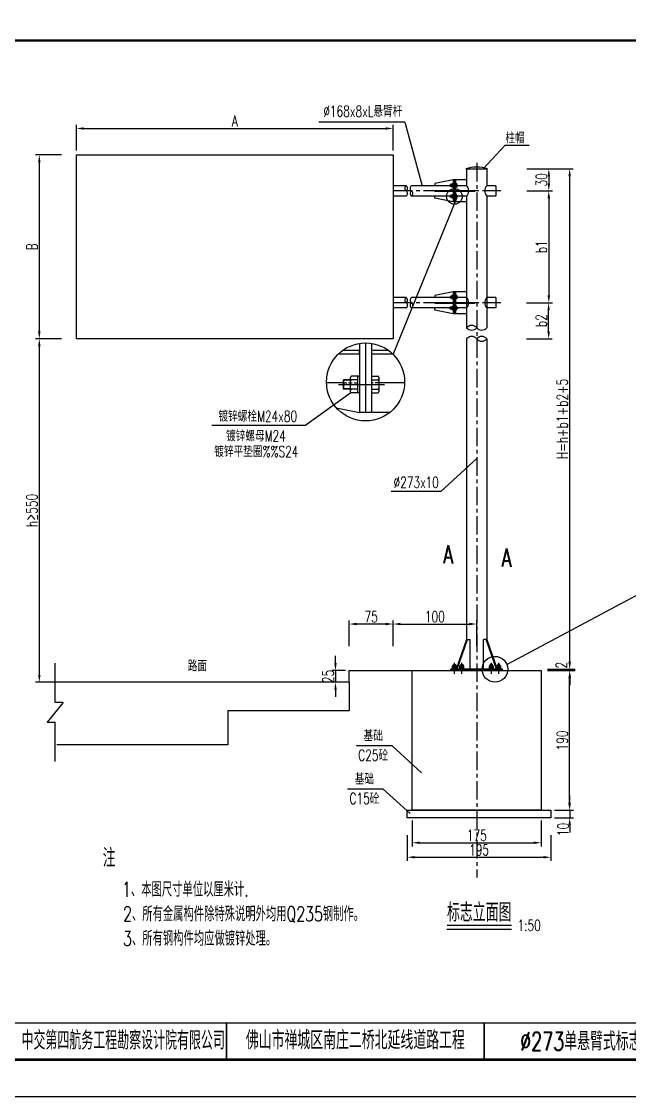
# Model space of a CAD drawing. Extents: x 4349 to 271026, y -15323 to -8945.
# Drawn here: x 4546.2 to 4711.4, y -9956.9 to -9664.7 of the extents above; entities that cross this region are included whole.
import ezdxf
from ezdxf.enums import TextEntityAlignment as Align

# ---------------------------------------------------------------- set-up
doc = ezdxf.new("R2010")
doc.units = 0
doc.header["$LTSCALE"] = 2
doc.header["$PDMODE"] = 32
doc.header["$PDSIZE"] = 0.3
doc.linetypes.add('CENTERX2', pattern=[4, 2.5, -0.5, 0.5, -0.5])
doc.linetypes.add('HIDDENX2', pattern=[0.75, 0.5, -0.25])
doc.layers.get('0').update_dxf_attribs({"linetype": 'CONTINUOUS'})
doc.layers.get('DEFPOINTS').update_dxf_attribs({"linetype": 'CONTINUOUS'})
for name, color, linetype in [('中线', 2, 'CENTERX2'), ('图框', 7, 'CONTINUOUS'), ('尺寸标注', 4, 'CONTINUOUS'), ('文字', 7, 'CONTINUOUS'), ('文字符号', 7, 'CONTINUOUS'), ('结构2', 7, 'CONTINUOUS'), ('结构3', 1, 'CONTINUOUS')]:
    doc.layers.add(name, color=color, linetype=linetype)
doc.styles.get("Standard").update_dxf_attribs({"font": 'simplex1.shx', "width": 0.7, "bigfont": 'hztxt.shx'})
doc.dimstyles.new('1：10', dxfattribs={"dimtxt": 3, "dimasz": 2, "dimexe": 1, "dimexo": 1, "dimgap": 0.5, "dimtad": 1, "dimrnd": 0.0095, "dimdsep": 46, "dimtxsty": 'Standard', "dimcen": 0.09, "dimclrd": 256, "dimclre": 256, "dimadec": 0, "dimazin": 0, "dimtfac": 1, "dimtix": 1, "dimtmove": 2, "dimatfit": 3, "dimfxl": 0, "dimtolj": 1, "dimtzin": 0, "dimarcsym": 0})
doc.dimstyles.new('比例：1：50（mm)', dxfattribs={"dimtxt": 3, "dimasz": 2, "dimexe": 1, "dimexo": 1, "dimgap": 0.5, "dimtad": 1, "dimlfac": 5, "dimrnd": 0.0095, "dimdsep": 46, "dimtxsty": 'Standard', "dimcen": 0.09, "dimclrd": 256, "dimclre": 256, "dimclrt": 256, "dimadec": 0, "dimazin": 0, "dimtfac": 1, "dimtix": 1, "dimtmove": 2, "dimatfit": 3, "dimfxl": 0, "dimtolj": 1, "dimtzin": 0, "dimarcsym": 0})

# ---------------------------------------------------------------- blocks, each defined once
blk = doc.blocks.new('series')
at = {"width": 0.75}
for tag, height, p in [('页码', 4, (-35, -19)), ('图名', 5, (-220, -282)), ('图号', 5, (-20, -282))]:
    blk.add_attdef(tag, text='', height=height, dxfattribs=at).set_placement(p, align=Align.MIDDLE_CENTER)
blk = doc.blocks.new('DIM')
at = {"color": 4}
blk.add_lwpolyline([(-1, -0.1, 0.2, 0, 0), (0, 0, 0, 0, 0)], format="xyseb", dxfattribs=at)
blk = doc.blocks.new('*D67')
at = {"layer": 'DEFPOINTS', "color": 0, "linetype": 'Continuous'}
for p in [(4562.22, -9750.95), (4551.08, -9844.29), (4562.22, -9844.29)]:
    blk.add_point(p, dxfattribs=at)
at = {"layer": '尺寸标注', "linetype": 'Continuous', "lineweight": -2}
for p, q in [((4557.08, -9750.95), (4550.08, -9750.95)), ((4551.08, -9752.95), (4551.08, -9842.29)), ((4557.08, -9844.29), (4550.08, -9844.29))]:
    blk.add_line(p, q, dxfattribs=at)
at = {"layer": '尺寸标注', "linetype": 'Continuous'}
for points in [[(4550.75, -9752.95), (4551.42, -9752.95), (4551.08, -9750.95)], [(4550.75, -9842.29), (4551.42, -9842.29), (4551.08, -9844.29)]]:
    blk.add_solid(points, dxfattribs=at)
at = {"layer": '尺寸标注', "linetype": 'Continuous', "insert": (4549.08, -9797.62), "char_height": 3, "attachment_point": 5, "rotation": 90}
blk.add_mtext('\\A1;h≥550', dxfattribs=at)
blk = doc.blocks.new('*D68')
at = {"layer": 'DEFPOINTS', "color": 0, "linetype": 'Continuous'}
for p in [(4672.63, -9704.75), (4676.45, -9710.75), (4689.48, -9710.75)]:
    blk.add_point(p, dxfattribs=at)
at = {"layer": '尺寸标注', "linetype": 'Continuous', "lineweight": -2}
for p, q in [((4683.48, -9704.75), (4690.48, -9704.75)), ((4689.48, -9706.75), (4689.48, -9708.75)), ((4683.48, -9710.75), (4690.48, -9710.75))]:
    blk.add_line(p, q, dxfattribs=at)
at = {"layer": '尺寸标注', "linetype": 'Continuous'}
for points in [[(4689.14, -9706.75), (4689.81, -9706.75), (4689.48, -9704.75)], [(4689.14, -9708.75), (4689.81, -9708.75), (4689.48, -9710.75)]]:
    blk.add_solid(points, dxfattribs=at)
at = {"layer": '尺寸标注', "linetype": 'Continuous', "insert": (4687.48, -9707.75), "char_height": 3, "attachment_point": 5, "rotation": 90}
blk.add_mtext('\\A1;30', dxfattribs=at)
blk = doc.blocks.new('*D69')
at = {"layer": 'DEFPOINTS', "color": 0, "linetype": 'Continuous'}
for p in [(4672.83, -9704.75), (4676.9, -9840.7), (4695.13, -9840.7)]:
    blk.add_point(p, dxfattribs=at)
at = {"layer": '尺寸标注', "linetype": 'Continuous', "lineweight": -2}
for p, q in [((4689.13, -9704.75), (4696.13, -9704.75)), ((4695.13, -9706.75), (4695.13, -9838.7)), ((4689.13, -9840.7), (4696.13, -9840.7))]:
    blk.add_line(p, q, dxfattribs=at)
at = {"layer": '尺寸标注', "linetype": 'Continuous'}
for points in [[(4694.8, -9706.75), (4695.47, -9706.75), (4695.13, -9704.75)], [(4694.8, -9838.7), (4695.47, -9838.7), (4695.13, -9840.7)]]:
    blk.add_solid(points, dxfattribs=at)
at = {"layer": '尺寸标注', "linetype": 'Continuous', "insert": (4693.13, -9772.73), "char_height": 3, "attachment_point": 5, "rotation": 90}
blk.add_mtext('\\A1;H=h+b1+b2+5', dxfattribs=at)
blk = doc.blocks.new('*D70')
at = {"layer": 'DEFPOINTS', "color": 0, "linetype": 'Continuous'}
for p in [(4687.4, -9841.1), (4695.13, -9841.1), (4690.03, -9879.1)]:
    blk.add_point(p, dxfattribs=at)
at = {"layer": '尺寸标注', "linetype": 'Continuous', "lineweight": -2}
for p, q in [((4689.13, -9841.1), (4696.13, -9841.1)), ((4695.13, -9877.1), (4695.13, -9843.1)), ((4691.03, -9879.1), (4696.13, -9879.1))]:
    blk.add_line(p, q, dxfattribs=at)
at = {"layer": '尺寸标注', "linetype": 'Continuous'}
for points in [[(4694.8, -9843.1), (4695.47, -9843.1), (4695.13, -9841.1)], [(4694.8, -9877.1), (4695.47, -9877.1), (4695.13, -9879.1)]]:
    blk.add_solid(points, dxfattribs=at)
at = {"layer": '尺寸标注', "linetype": 'Continuous', "insert": (4693.13, -9860.1), "char_height": 3, "attachment_point": 5, "rotation": 90}
blk.add_mtext('\\A1;190', dxfattribs=at)
blk = doc.blocks.new('*D71')
at = {"layer": 'DEFPOINTS', "color": 0, "linetype": 'Continuous'}
for p in [(4690.03, -9879.1), (4690.03, -9881.1), (4695.15, -9881.1)]:
    blk.add_point(p, dxfattribs=at)
at = {"layer": '尺寸标注', "linetype": 'Continuous', "lineweight": -2}
for p, q in [((4695.15, -9877.1), (4695.15, -9875.1)), ((4691.03, -9879.1), (4696.15, -9879.1)), ((4691.03, -9881.1), (4696.15, -9881.1)), ((4695.15, -9879.1), (4695.15, -9881.1)), ((4695.15, -9883.1), (4695.15, -9885.1))]:
    blk.add_line(p, q, dxfattribs=at)
at = {"layer": '尺寸标注', "linetype": 'Continuous'}
for points in [[(4694.81, -9877.1), (4695.48, -9877.1), (4695.15, -9879.1)], [(4694.81, -9883.1), (4695.48, -9883.1), (4695.15, -9881.1)]]:
    blk.add_solid(points, dxfattribs=at)
at = {"layer": '尺寸标注', "linetype": 'Continuous', "insert": (4693.37, -9884.3), "char_height": 3, "attachment_point": 5, "rotation": 90}
blk.add_mtext('\\A1;10', dxfattribs=at)
blk = doc.blocks.new('*D72')
at = {"layer": 'DEFPOINTS', "color": 0, "linetype": 'Continuous'}
for p in [(4652.4, -9879.1), (4687.4, -9879.1), (4687.4, -9887.91)]:
    blk.add_point(p, dxfattribs=at)
at = {"layer": '尺寸标注', "linetype": 'Continuous', "lineweight": -2}
for p, q in [((4652.4, -9881.91), (4652.4, -9888.91)), ((4687.4, -9881.91), (4687.4, -9888.91)), ((4654.4, -9887.91), (4685.4, -9887.91))]:
    blk.add_line(p, q, dxfattribs=at)
at = {"layer": '尺寸标注', "linetype": 'Continuous'}
for points in [[(4654.4, -9887.58), (4654.4, -9888.24), (4652.4, -9887.91)], [(4685.4, -9887.58), (4685.4, -9888.24), (4687.4, -9887.91)]]:
    blk.add_solid(points, dxfattribs=at)
at = {"layer": '尺寸标注', "linetype": 'Continuous', "insert": (4669.9, -9885.91), "char_height": 3, "attachment_point": 5}
blk.add_mtext('\\A1;175', dxfattribs=at)
blk = doc.blocks.new('*D73')
at = {"layer": 'DEFPOINTS', "color": 0, "linetype": 'Continuous'}
for p in [(4651.03, -9881.1), (4690.03, -9881.1), (4690.03, -9891.85)]:
    blk.add_point(p, dxfattribs=at)
at = {"layer": '尺寸标注', "linetype": 'Continuous', "lineweight": -2}
for p, q in [((4651.03, -9885.85), (4651.03, -9892.85)), ((4690.03, -9885.85), (4690.03, -9892.85)), ((4653.03, -9891.85), (4688.03, -9891.85))]:
    blk.add_line(p, q, dxfattribs=at)
at = {"layer": '尺寸标注', "linetype": 'Continuous'}
for points in [[(4653.03, -9891.52), (4653.03, -9892.18), (4651.03, -9891.85)], [(4688.03, -9891.52), (4688.03, -9892.18), (4690.03, -9891.85)]]:
    blk.add_solid(points, dxfattribs=at)
at = {"layer": '尺寸标注', "linetype": 'Continuous', "insert": (4670.53, -9889.85), "char_height": 3, "attachment_point": 5}
blk.add_mtext('\\A1;195', dxfattribs=at)
blk = doc.blocks.new('*D101')
at = {"layer": 'DEFPOINTS', "color": 0, "linetype": 'Continuous'}
for p in [(4561.17, -9700.95), (4551.08, -9750.95), (4561.17, -9750.95)]:
    blk.add_point(p, dxfattribs=at)
at = {"layer": '尺寸标注', "linetype": 'Continuous', "lineweight": -2}
for p, q in [((4557.08, -9700.95), (4550.08, -9700.95)), ((4551.08, -9702.95), (4551.08, -9748.95)), ((4557.08, -9750.95), (4550.08, -9750.95))]:
    blk.add_line(p, q, dxfattribs=at)
at = {"layer": '尺寸标注', "linetype": 'Continuous'}
for points in [[(4550.75, -9702.95), (4551.42, -9702.95), (4551.08, -9700.95)], [(4550.75, -9748.95), (4551.42, -9748.95), (4551.08, -9750.95)]]:
    blk.add_solid(points, dxfattribs=at)
at = {"layer": '尺寸标注', "color": 0, "linetype": 'Continuous', "insert": (4549.08, -9725.95), "char_height": 3, "attachment_point": 5, "rotation": 90}
blk.add_mtext('\\A1;B', dxfattribs=at)
blk = doc.blocks.new('*D102')
at = {"layer": 'DEFPOINTS', "color": 0, "linetype": 'Continuous'}
for p in [(4647.17, -9693.78), (4561.17, -9700.95), (4647.17, -9700.95)]:
    blk.add_point(p, dxfattribs=at)
at = {"layer": '尺寸标注', "linetype": 'Continuous', "lineweight": -2}
for p, q in [((4561.17, -9699.78), (4561.17, -9692.78)), ((4563.17, -9693.78), (4645.17, -9693.78)), ((4647.17, -9699.78), (4647.17, -9692.78))]:
    blk.add_line(p, q, dxfattribs=at)
at = {"layer": '尺寸标注', "linetype": 'Continuous'}
for points in [[(4563.17, -9693.45), (4563.17, -9694.12), (4561.17, -9693.78)], [(4645.17, -9693.45), (4645.17, -9694.12), (4647.17, -9693.78)]]:
    blk.add_solid(points, dxfattribs=at)
at = {"layer": '尺寸标注', "color": 0, "linetype": 'Continuous', "insert": (4604.17, -9691.78), "char_height": 3, "attachment_point": 5}
blk.add_mtext('\\A1;A', dxfattribs=at)
blk = doc.blocks.new('*D86')
at = {"layer": 'DEFPOINTS', "color": 0, "linetype": 'Continuous'}
for p in [(4675.13, -9741.15), (4689.43, -9741.15), (4647.17, -9750.95)]:
    blk.add_point(p, dxfattribs=at)
at = {"layer": '尺寸标注', "linetype": 'Continuous', "lineweight": -2}
for p, q in [((4683.43, -9741.15), (4690.43, -9741.15)), ((4689.43, -9748.95), (4689.43, -9743.15)), ((4683.43, -9750.95), (4690.43, -9750.95))]:
    blk.add_line(p, q, dxfattribs=at)
at = {"layer": '尺寸标注', "linetype": 'Continuous'}
for points in [[(4689.1, -9743.15), (4689.76, -9743.15), (4689.43, -9741.15)], [(4689.1, -9748.95), (4689.76, -9748.95), (4689.43, -9750.95)]]:
    blk.add_solid(points, dxfattribs=at)
at = {"layer": '尺寸标注', "color": 0, "linetype": 'Continuous', "insert": (4687.43, -9746.05), "char_height": 3, "attachment_point": 5, "rotation": 90}
blk.add_mtext('\\A1;b2', dxfattribs=at)
blk = doc.blocks.new('*D87')
at = {"layer": 'DEFPOINTS', "color": 0, "linetype": 'Continuous'}
for p in [(4676.45, -9710.75), (4676.45, -9741.15), (4689.48, -9741.15)]:
    blk.add_point(p, dxfattribs=at)
at = {"layer": '尺寸标注', "linetype": 'Continuous', "lineweight": -2}
for p, q in [((4683.48, -9710.75), (4690.48, -9710.75)), ((4689.48, -9712.75), (4689.48, -9739.15)), ((4683.48, -9741.15), (4690.48, -9741.15))]:
    blk.add_line(p, q, dxfattribs=at)
at = {"layer": '尺寸标注', "linetype": 'Continuous'}
for points in [[(4689.14, -9712.75), (4689.81, -9712.75), (4689.48, -9710.75)], [(4689.14, -9739.15), (4689.81, -9739.15), (4689.48, -9741.15)]]:
    blk.add_solid(points, dxfattribs=at)
at = {"layer": '尺寸标注', "color": 0, "linetype": 'Continuous', "insert": (4687.48, -9725.95), "char_height": 3, "attachment_point": 5, "rotation": 90}
blk.add_mtext('\\A1;b1', dxfattribs=at)
blk = doc.blocks.new('*D88')
at = {"layer": 'DEFPOINTS', "color": 0, "linetype": 'Continuous'}
for p in [(4669.9, -9828.47), (4647.17, -9841.1), (4669.9, -9841.1)]:
    blk.add_point(p, dxfattribs=at)
at = {"layer": '尺寸标注', "linetype": 'Continuous', "lineweight": -2}
for p, q in [((4647.17, -9834.47), (4647.17, -9827.47)), ((4649.17, -9828.47), (4667.9, -9828.47)), ((4669.9, -9834.47), (4669.9, -9827.47))]:
    blk.add_line(p, q, dxfattribs=at)
at = {"layer": '尺寸标注', "linetype": 'Continuous'}
for points in [[(4649.17, -9828.13), (4649.17, -9828.8), (4647.17, -9828.47)], [(4667.9, -9828.13), (4667.9, -9828.8), (4669.9, -9828.47)]]:
    blk.add_solid(points, dxfattribs=at)
at = {"layer": '尺寸标注', "color": 0, "linetype": 'Continuous', "insert": (4658.53, -9826.47), "char_height": 3, "attachment_point": 5}
blk.add_mtext('\\A1;100', dxfattribs=at)
blk = doc.blocks.new('*D89')
at = {"layer": 'DEFPOINTS', "color": 0, "linetype": 'Continuous'}
for p in [(4635.28, -9828.47), (4635.28, -9841.1), (4647.17, -9841.1)]:
    blk.add_point(p, dxfattribs=at)
at = {"layer": '尺寸标注', "linetype": 'Continuous', "lineweight": -2}
for p, q in [((4635.28, -9834.47), (4635.28, -9827.47)), ((4645.17, -9828.47), (4637.28, -9828.47)), ((4647.17, -9834.47), (4647.17, -9827.47))]:
    blk.add_line(p, q, dxfattribs=at)
at = {"layer": '尺寸标注', "linetype": 'Continuous'}
for points in [[(4637.28, -9828.13), (4637.28, -9828.8), (4635.28, -9828.47)], [(4645.17, -9828.13), (4645.17, -9828.8), (4647.17, -9828.47)]]:
    blk.add_solid(points, dxfattribs=at)
at = {"layer": '尺寸标注', "color": 0, "linetype": 'Continuous', "insert": (4641.22, -9826.47), "char_height": 3, "attachment_point": 5}
blk.add_mtext('\\A1;75', dxfattribs=at)
blk = doc.blocks.new('*D84')
at = {"layer": 'DEFPOINTS', "color": 0, "linetype": 'Continuous'}
for p in [(4689.13, -9840.7), (4689.13, -9841.1), (4695.17, -9840.7)]:
    blk.add_point(p, dxfattribs=at)
at = {"layer": '尺寸标注', "linetype": 'Continuous', "lineweight": -2}
for p, q in [((4695.17, -9838.7), (4695.17, -9836.7)), ((4690.13, -9840.7), (4696.17, -9840.7)), ((4690.13, -9841.1), (4696.17, -9841.1)), ((4695.17, -9841.1), (4695.17, -9840.7)), ((4695.17, -9843.1), (4695.17, -9845.1))]:
    blk.add_line(p, q, dxfattribs=at)
at = {"layer": '尺寸标注', "linetype": 'Continuous'}
for points in [[(4694.83, -9838.7), (4695.5, -9838.7), (4695.17, -9840.7)], [(4694.83, -9843.1), (4695.5, -9843.1), (4695.17, -9841.1)]]:
    blk.add_solid(points, dxfattribs=at)
at = {"layer": '尺寸标注', "color": 0, "linetype": 'Continuous', "insert": (4692.89, -9839.65), "char_height": 3, "attachment_point": 5, "rotation": 90}
blk.add_mtext('\\A1;2', dxfattribs=at)
blk = doc.blocks.new('*D85')
at = {"layer": 'DEFPOINTS', "color": 0, "linetype": 'Continuous'}
for p in [(4635.28, -9841.1), (4631.54, -9844.29), (4635.28, -9844.29)]:
    blk.add_point(p, dxfattribs=at)
at = {"layer": '尺寸标注', "linetype": 'Continuous', "lineweight": -2}
for p, q in [((4631.54, -9839.1), (4631.54, -9837.1)), ((4634.28, -9841.1), (4630.54, -9841.1)), ((4631.54, -9841.1), (4631.54, -9844.29)), ((4634.28, -9844.29), (4630.54, -9844.29)), ((4631.54, -9846.29), (4631.54, -9848.29))]:
    blk.add_line(p, q, dxfattribs=at)
at = {"layer": '尺寸标注', "linetype": 'Continuous'}
for points in [[(4631.2, -9839.1), (4631.87, -9839.1), (4631.54, -9841.1)], [(4631.2, -9846.29), (4631.87, -9846.29), (4631.54, -9844.29)]]:
    blk.add_solid(points, dxfattribs=at)
at = {"layer": '尺寸标注', "color": 0, "linetype": 'Continuous', "insert": (4629.54, -9842.7), "char_height": 3, "attachment_point": 5, "rotation": 90}
blk.add_mtext('\\A1;25', dxfattribs=at)
blk = doc.blocks.new('12345')
at = {"layer": '图框'}
blk.add_lwpolyline([(4926.93, -9362.88), (4926.93, -9065.88), (4506.93, -9065.88), (4506.93, -9362.88)], close=True, dxfattribs=at)

msp = doc.modelspace()

# ---------------------------------------------------------------- linework, layer by layer
for p, q in [((4663.35583, -9840.69965), (4663.35583, -9839.85965)), ((4664.43583, -9840.21965), (4663.35583, -9840.21965)), ((4663.59583, -9840.57965), (4663.59583, -9839.49965)), ((4664.19583, -9840.57965), (4664.19583, -9839.49965)), ((4664.43583, -9840.69965), (4664.43583, -9839.85965)), ((4665.35583, -9840.69965), (4665.35583, -9839.85965)), ((4666.43583, -9840.21965), (4665.35583, -9840.21965)), ((4665.59583, -9840.57965), (4665.59583, -9839.49965)), ((4666.19583, -9840.57965), (4666.19583, -9839.49965)), ((4666.43583, -9840.69965), (4666.43583, -9839.85965)), ((4673.35583, -9840.69965), (4673.35583, -9839.85965)), ((4673.35583, -9840.21965), (4674.43583, -9840.21965)), ((4673.59583, -9840.57965), (4673.59583, -9839.49965)), ((4674.19583, -9840.57965), (4674.19583, -9839.49965)), ((4674.43583, -9840.69965), (4674.43583, -9839.85965)), ((4675.35583, -9840.69965), (4675.35583, -9839.85965)), ((4675.35583, -9840.21965), (4676.43583, -9840.21965)), ((4675.59583, -9840.57965), (4675.59583, -9839.49965)), ((4676.19583, -9840.57965), (4676.19583, -9839.49965)), ((4676.43583, -9840.69965), (4676.43583, -9839.85965))]:
    msp.add_line(p, q)
at = {"layer": '中线'}
for p, q in [((4669.89583, -9703.15273), (4669.89583, -9897.33537)), ((4676.44583, -9710.7531), (4647.16583, -9710.7531)), ((4662.47817, -9709.26534), (4664.81461, -9709.26534)), ((4662.47817, -9709.26534), (4664.81461, -9709.26534)), ((4662.47817, -9712.24087), (4664.81461, -9712.24087)), ((4662.47817, -9712.24087), (4664.81461, -9712.24087)), ((4662.47817, -9739.66534), (4664.81461, -9739.66534)), ((4676.44583, -9741.1531), (4647.16583, -9741.1531)), ((4662.47817, -9742.64087), (4664.81461, -9742.64087)), ((4663.89583, -9842.04862), (4663.89583, -9839.00041)), ((4665.89583, -9842.04862), (4665.89583, -9839.00041)), ((4673.89583, -9842.04862), (4673.89583, -9839.00041)), ((4675.89583, -9842.04862), (4675.89583, -9839.00041))]:
    msp.add_line(p, q, dxfattribs=at)
at = {"layer": '图框'}
for points, const_width in [([(4916.92857, -9669.88068), (4536.92857, -9669.88068), (4536.92858, -9946.88068), (4916.92858, -9946.88068), (4916.92857, -9669.88068)], 0.7), ([(4536.92858, -9936.88068), (4916.92858, -9936.88068)], 0.4), ([(4601.92858, -9936.88068), (4601.92858, -9946.88068)], 0.4), ([(4671.92858, -9946.88068), (4671.92858, -9936.88068)], 0.4)]:
    msp.add_lwpolyline(points, dxfattribs=dict(at, const_width=const_width))
at = {"layer": '尺寸标注'}
for p, q in [((4693.62108, -9840.69965), (4696.6476, -9840.69965)), ((4693.62108, -9841.09965), (4696.6476, -9841.09965)), ((4695.1476, -9841.09965), (4695.1476, -9840.69965)), ((4695.1476, -9843.09965), (4695.1476, -9845.09965)), ((4696.12108, -9840.69965), (4696.6476, -9840.69965)), ((4644.4879, -9873.37668), (4651.77782, -9879.97738)), ((4695.1476, -9877.09965), (4695.1476, -9875.09965))]:
    msp.add_line(p, q, dxfattribs=at)
for centre, radius in [((4663.84583, -9712.24087), 2.11998), ((4674.85766, -9840.75289), 3.5)]:
    msp.add_circle(centre, radius, dxfattribs=at)
at = {"layer": '尺寸标注', "linetype": 'ByBlock'}
for centre, start, end in [((4668.53083, -9749.06959), 39.372349, 140.627651), ((4668.53083, -9746.82935), 219.372349, 320.627651), ((4671.26083, -9746.82935), 219.372349, 320.627651), ((4668.53083, -9752.06959), 39.372349, 140.627651), ((4671.26083, -9752.06959), 39.372349, 140.627651), ((4671.26083, -9749.82935), 219.372349, 320.627651)]:
    msp.add_arc(centre, 1.76576, start, end, dxfattribs=at)
at = {"layer": '文字'}
for p, q in [((4644.4879, -9873.37668), (4634.82418, -9873.37668)), ((4661.78809, -9911.37201), (4679.37182, -9911.37201))]:
    msp.add_line(p, q, dxfattribs=at)
for points in [[(4659.72719, -9810.38382, 0, 0.7, 0), (4659.72719, -9808.38382, 0, 0, 0), (4659.72719, -9805.88382, 0, 0, 0), (4664.52401, -9805.88382, 0, 0, 0)], [(4680.46629, -9810.38382, 0, 0.7, 0), (4680.46629, -9808.38382, 0, 0, 0), (4680.46629, -9805.88382, 0, 0, 0), (4675.66947, -9805.88382, 0, 0, 0)]]:
    msp.add_lwpolyline(points, format="xyseb", dxfattribs=at)
at = {"layer": '文字', "const_width": 0.4}
msp.add_lwpolyline([(4661.78809, -9910.37201), (4679.37182, -9910.37201)], dxfattribs=at)
at = {"layer": '文字符号'}
for p, q in [((4650.39624, -9692.03445), (4626.97308, -9692.03445)), ((4650.39624, -9692.03445), (4655.04099, -9709.3531)), ((4677.52857, -9698.43459), (4671.72121, -9704.62288)), ((4684.15195, -9698.43459), (4677.52857, -9698.43459)), ((4623.18293, -9774.54916), (4635.68228, -9765.539)), ((4623.18293, -9774.54916), (4597.91192, -9774.54916)), ((4660.1666, -9792.45786), (4669.89583, -9783.45931)), ((4660.1666, -9792.45786), (4646.66938, -9792.45786)), ((4678.11598, -9839.47487), (4715.76415, -9819.3398)), ((4646.89124, -9861.6148), (4637.22753, -9861.6148)), ((4646.89124, -9861.6148), (4654.89169, -9868.90115))]:
    msp.add_line(p, q, dxfattribs=at)
at = {"layer": '结构2'}
for p, q in [((4663.52583, -9708.81534), (4663.12583, -9708.81534)), ((4663.12583, -9709.71534), (4663.12583, -9708.81534)), ((4663.52583, -9708.81534), (4663.12583, -9708.81534)), ((4663.12583, -9709.71534), (4663.12583, -9708.81534)), ((4663.42583, -9709.71534), (4663.42583, -9708.81534)), ((4663.42583, -9709.71534), (4663.42583, -9708.81534)), ((4663.52583, -9708.81534), (4663.52583, -9709.71534)), ((4663.52583, -9708.81534), (4663.52583, -9709.71534)), ((4664.16583, -9709.71534), (4664.16583, -9708.81534)), ((4664.46583, -9708.81534), (4664.16583, -9708.81534)), ((4664.16583, -9709.71534), (4664.16583, -9708.81534)), ((4664.46583, -9708.81534), (4664.16583, -9708.81534)), ((4664.46583, -9708.81534), (4664.46583, -9709.71534)), ((4664.46583, -9708.81534), (4664.46583, -9709.71534)), ((4663.42583, -9709.01534), (4662.72583, -9709.01534)), ((4662.72583, -9709.01534), (4662.72583, -9709.51534)), ((4663.42583, -9709.01534), (4662.72583, -9709.01534)), ((4662.72583, -9709.01534), (4662.72583, -9709.51534)), ((4663.42583, -9709.51534), (4662.72583, -9709.51534)), ((4663.42583, -9709.51534), (4662.72583, -9709.51534)), ((4663.52583, -9709.71534), (4663.12583, -9709.71534)), ((4663.52583, -9709.71534), (4663.12583, -9709.71534)), ((4663.12583, -9711.79087), (4663.12583, -9712.69087)), ((4663.52583, -9711.79087), (4663.12583, -9711.79087)), ((4663.12583, -9711.79087), (4663.12583, -9712.69087)), ((4663.52583, -9711.79087), (4663.12583, -9711.79087)), ((4663.42583, -9711.79087), (4663.42583, -9712.69087)), ((4663.42583, -9711.79087), (4663.42583, -9712.69087)), ((4663.52583, -9710.8531), (4663.52583, -9710.6531)), ((4663.52583, -9710.8531), (4663.52583, -9710.6531)), ((4663.52583, -9712.69087), (4663.52583, -9711.79087)), ((4663.52583, -9712.69087), (4663.52583, -9711.79087)), ((4664.16583, -9709.01534), (4664.46583, -9709.01534)), ((4664.16583, -9709.01534), (4664.46583, -9709.01534)), ((4664.16583, -9709.51534), (4664.46583, -9709.51534)), ((4664.16583, -9709.51534), (4664.46583, -9709.51534)), ((4664.46583, -9709.71534), (4664.16583, -9709.71534)), ((4664.46583, -9709.71534), (4664.16583, -9709.71534)), ((4664.46583, -9711.79087), (4664.16583, -9711.79087)), ((4664.16583, -9711.79087), (4664.16583, -9712.69087)), ((4664.46583, -9711.79087), (4664.16583, -9711.79087)), ((4664.16583, -9711.79087), (4664.16583, -9712.69087)), ((4664.46583, -9712.69087), (4664.46583, -9711.79087)), ((4664.46583, -9712.69087), (4664.46583, -9711.79087)), ((4647.24148, -9755.22723), (4664.46583, -9712.69087)), ((4662.72583, -9712.49087), (4662.72583, -9711.99087)), ((4663.42583, -9711.99087), (4662.72583, -9711.99087)), ((4662.72583, -9712.49087), (4662.72583, -9711.99087)), ((4663.42583, -9711.99087), (4662.72583, -9711.99087)), ((4663.42583, -9712.49087), (4662.72583, -9712.49087)), ((4663.42583, -9712.49087), (4662.72583, -9712.49087)), ((4663.52583, -9712.69087), (4663.12583, -9712.69087)), ((4663.52583, -9712.69087), (4663.12583, -9712.69087)), ((4664.16583, -9711.99087), (4664.46583, -9711.99087)), ((4664.16583, -9711.99087), (4664.46583, -9711.99087)), ((4664.16583, -9712.49087), (4664.46583, -9712.49087)), ((4664.16583, -9712.49087), (4664.46583, -9712.49087)), ((4664.46583, -9712.69087), (4664.16583, -9712.69087)), ((4664.46583, -9712.69087), (4664.16583, -9712.69087)), ((4662.72583, -9739.41534), (4662.72583, -9739.91534)), ((4663.42583, -9739.41534), (4662.72583, -9739.41534)), ((4663.42583, -9739.91534), (4662.72583, -9739.91534)), ((4663.12583, -9740.11534), (4663.12583, -9739.21534)), ((4663.52583, -9739.21534), (4663.12583, -9739.21534)), ((4663.52583, -9740.11534), (4663.12583, -9740.11534)), ((4663.42583, -9740.11534), (4663.42583, -9739.21534)), ((4663.52583, -9739.21534), (4663.52583, -9740.11534)), ((4663.52583, -9741.2531), (4663.52583, -9741.0531)), ((4664.46583, -9739.21534), (4664.16583, -9739.21534)), ((4664.16583, -9740.11534), (4664.16583, -9739.21534)), ((4664.16583, -9739.41534), (4664.46583, -9739.41534)), ((4664.16583, -9739.91534), (4664.46583, -9739.91534)), ((4664.46583, -9740.11534), (4664.16583, -9740.11534)), ((4664.46583, -9739.21534), (4664.46583, -9740.11534)), ((4663.42583, -9742.39087), (4662.72583, -9742.39087)), ((4662.72583, -9742.89087), (4662.72583, -9742.39087)), ((4663.42583, -9742.89087), (4662.72583, -9742.89087)), ((4663.52583, -9742.19087), (4663.12583, -9742.19087)), ((4663.12583, -9742.19087), (4663.12583, -9743.09087)), ((4663.52583, -9743.09087), (4663.12583, -9743.09087)), ((4663.42583, -9742.19087), (4663.42583, -9743.09087)), ((4663.52583, -9743.09087), (4663.52583, -9742.19087)), ((4664.16583, -9742.19087), (4664.16583, -9743.09087)), ((4664.46583, -9742.19087), (4664.16583, -9742.19087)), ((4664.16583, -9742.39087), (4664.46583, -9742.39087)), ((4664.16583, -9742.89087), (4664.46583, -9742.89087)), ((4664.46583, -9743.09087), (4664.16583, -9743.09087)), ((4664.46583, -9743.09087), (4664.46583, -9742.19087)), ((4638.09441, -9752.19187), (4638.09441, -9770.93803)), ((4639.69441, -9752.07041), (4639.69441, -9770.93803)), ((4639.69441, -9752.07041), (4639.69441, -9770.93803)), ((4641.29441, -9752.19187), (4641.29441, -9770.93803)), ((4632.33872, -9755.03803), (4638.09441, -9755.03803)), ((4633.54286, -9754.03803), (4638.09441, -9754.03803)), ((4638.09441, -9755.03803), (4638.09441, -9754.03803)), ((4638.09441, -9755.03803), (4638.09441, -9754.03803)), ((4641.29441, -9754.03803), (4645.84596, -9754.03803)), ((4641.29441, -9755.03803), (4647.05009, -9755.03803)), ((4633.59615, -9762.93803), (4629.0979, -9762.93803)), ((4632.34232, -9763.37687), (4644.86375, -9763.37687)), ((4650.29092, -9762.93803), (4643.29441, -9762.93803)), ((4631.73015, -9769.66518), (4638.09441, -9770.93803)), ((4639.69441, -9770.93803), (4638.09441, -9770.93803)), ((4646.32784, -9770.93803), (4639.69441, -9770.93803)), ((4555.38343, -9849.79325), (4555.38343, -9839.13893)), ((4664.43583, -9839.85965), (4663.35583, -9839.85965)), ((4663.59583, -9839.49965), (4664.19583, -9839.49965)), ((4666.43583, -9839.85965), (4665.35583, -9839.85965)), ((4665.59583, -9839.49965), (4666.19583, -9839.49965)), ((4673.35583, -9839.85965), (4674.43583, -9839.85965)), ((4674.19583, -9839.49965), (4673.59583, -9839.49965)), ((4675.35583, -9839.85965), (4676.43583, -9839.85965)), ((4676.19583, -9839.49965), (4675.59583, -9839.49965)), ((4635.27802, -9844.29299), (4635.27802, -9841.09965)), ((4635.27802, -9841.09965), (4662.52088, -9841.09965)), ((4664.43583, -9840.57965), (4663.35583, -9840.57965)), ((4666.43583, -9840.57965), (4665.35583, -9840.57965)), ((4673.35583, -9840.57965), (4674.43583, -9840.57965)), ((4675.35583, -9840.57965), (4676.43583, -9840.57965)), ((4557.51918, -9849.79325), (4553.24768, -9855.11211)), ((4557.51918, -9849.79325), (4555.38343, -9849.79325)), ((4553.24768, -9855.11211), (4555.38343, -9855.11211)), ((4555.38343, -9865.8232), (4555.38343, -9855.11211))]:
    msp.add_line(p, q, dxfattribs=at)
at = {"layer": '结构2', "linetype": 'HIDDENX2'}
for p, q in [((4633.59615, -9762.93803), (4638.09441, -9762.93803)), ((4643.29441, -9762.93803), (4641.29441, -9762.93803))]:
    msp.add_line(p, q, dxfattribs=at)
at = {"layer": '结构2'}
for points in [[(4652.39583, -9841.09965), (4687.39583, -9841.09965), (4687.39583, -9879.09965), (4652.39583, -9879.09965)], [(4651.03069, -9879.09965), (4690.03069, -9879.09965), (4690.03069, -9881.09965), (4651.03069, -9881.09965)]]:
    msp.add_lwpolyline(points, close=True, dxfattribs=at)
msp.add_circle((4639.69441, -9762.67031), 10.59989, dxfattribs=at)
for centre, start, end in [((4651.2359, -9710.0531), 124.1039905, 235.8960095), ((4650.28789, -9710.0531), 304.1039905, 55.8960095), ((4650.28789, -9711.4531), 304.1039905, 55.8960095), ((4652.63368, -9710.0531), 124.1039905, 235.8960095), ((4652.63368, -9711.4531), 124.1039905, 235.8960095), ((4651.68567, -9711.4531), 304.1039905, 55.8960095), ((4651.2359, -9740.4531), 124.1039905, 235.8960095), ((4650.28789, -9740.4531), 304.1039905, 55.8960095), ((4652.63368, -9740.4531), 124.1039905, 235.8960095), ((4650.28789, -9741.8531), 304.1039905, 55.8960095), ((4652.63368, -9741.8531), 124.1039905, 235.8960095), ((4651.68567, -9741.8531), 304.1039905, 55.8960095)]:
    msp.add_arc(centre, 0.84539, start, end, dxfattribs=at)
at = {"layer": '结构3'}
for p, q in [((4667.16583, -9704.7531), (4667.16583, -9709.3531)), ((4672.62583, -9704.7531), (4672.62583, -9709.3531)), ((4663.52583, -9707.7531), (4658.52583, -9708.7531)), ((4663.52583, -9707.7531), (4658.52583, -9708.7531)), ((4658.52583, -9708.7531), (4658.52583, -9709.3531)), ((4658.52583, -9708.7531), (4658.52583, -9709.3531)), ((4663.52583, -9707.7531), (4663.52583, -9713.7531)), ((4667.16583, -9707.7531), (4663.52583, -9707.7531)), ((4663.52583, -9707.7531), (4663.52583, -9713.7531)), ((4667.16583, -9707.7531), (4663.52583, -9707.7531)), ((4663.84583, -9707.7531), (4663.84583, -9713.7531)), ((4663.84583, -9707.7531), (4663.84583, -9713.7531)), ((4664.16583, -9707.7531), (4664.16583, -9713.7531)), ((4664.16583, -9707.7531), (4664.16583, -9713.7531)), ((4650.76189, -9709.3531), (4647.16583, -9709.3531)), ((4663.52583, -9709.3531), (4652.15968, -9709.3531)), ((4658.52583, -9710.6531), (4658.52583, -9710.8531)), ((4658.52583, -9710.6531), (4663.52583, -9710.6531)), ((4658.52583, -9710.6531), (4658.52583, -9710.8531)), ((4658.52583, -9710.6531), (4663.52583, -9710.6531)), ((4658.52583, -9710.8531), (4663.52583, -9710.8531)), ((4658.52583, -9710.8531), (4663.52583, -9710.8531)), ((4667.16583, -9709.3531), (4664.16583, -9709.3531)), ((4667.16583, -9709.3531), (4664.16583, -9709.3531)), ((4664.16583, -9710.6531), (4669.36583, -9710.6531)), ((4664.16583, -9710.6531), (4669.36583, -9710.6531)), ((4664.16583, -9710.8531), (4669.36583, -9710.8531)), ((4664.16583, -9710.8531), (4669.36583, -9710.8531)), ((4669.36583, -9710.8531), (4669.36583, -9710.6531)), ((4675.12583, -9709.3531), (4672.62583, -9709.3531)), ((4675.12583, -9709.3531), (4672.62583, -9709.3531)), ((4675.12583, -9709.3531), (4675.12583, -9712.1531)), ((4675.12583, -9709.3531), (4675.12583, -9712.1531)), ((4650.76189, -9712.1531), (4647.16583, -9712.1531)), ((4663.52583, -9712.1531), (4652.15968, -9712.1531)), ((4658.52583, -9712.7531), (4658.52583, -9712.1531)), ((4658.52583, -9712.7531), (4658.52583, -9712.1531)), ((4663.52583, -9713.7531), (4658.52583, -9712.7531)), ((4663.52583, -9713.7531), (4658.52583, -9712.7531)), ((4667.16583, -9713.7531), (4663.52583, -9713.7531)), ((4667.16583, -9713.7531), (4663.52583, -9713.7531)), ((4667.16583, -9712.1531), (4664.16583, -9712.1531)), ((4667.16583, -9712.1531), (4664.16583, -9712.1531)), ((4667.16583, -9712.1531), (4667.16583, -9747.94947)), ((4675.12583, -9712.1531), (4672.62583, -9712.1531)), ((4672.62583, -9712.1531), (4672.62583, -9747.94947)), ((4675.12583, -9712.1531), (4672.62583, -9712.1531)), ((4663.52583, -9738.1531), (4658.52583, -9739.1531)), ((4667.16583, -9738.1531), (4663.52583, -9738.1531)), ((4663.52583, -9738.1531), (4663.52583, -9744.1531)), ((4663.84583, -9738.1531), (4663.84583, -9744.1531)), ((4664.16583, -9738.1531), (4664.16583, -9744.1531)), ((4650.76189, -9739.7531), (4647.16583, -9739.7531)), ((4663.52583, -9739.7531), (4652.15968, -9739.7531)), ((4658.52583, -9739.1531), (4658.52583, -9739.7531)), ((4658.52583, -9741.0531), (4663.52583, -9741.0531)), ((4658.52583, -9741.0531), (4658.52583, -9741.2531)), ((4667.16583, -9739.7531), (4664.16583, -9739.7531)), ((4664.16583, -9741.0531), (4669.36583, -9741.0531)), ((4675.12583, -9739.7531), (4672.62583, -9739.7531)), ((4675.12583, -9739.7531), (4675.12583, -9742.5531)), ((4650.76189, -9742.5531), (4647.16583, -9742.5531)), ((4663.52583, -9742.5531), (4652.15968, -9742.5531)), ((4658.52583, -9741.2531), (4663.52583, -9741.2531)), ((4658.52583, -9743.1531), (4658.52583, -9742.5531)), ((4663.52583, -9744.1531), (4658.52583, -9743.1531)), ((4664.16583, -9741.2531), (4669.36583, -9741.2531)), ((4667.16583, -9742.5531), (4664.16583, -9742.5531)), ((4675.12583, -9742.5531), (4672.62583, -9742.5531)), ((4667.16583, -9744.1531), (4663.52583, -9744.1531)), ((4667.16583, -9750.94947), (4667.16583, -9832.69965)), ((4672.62583, -9750.94947), (4672.62583, -9832.69965)), ((4635.59441, -9765.32687), (4635.59441, -9761.42687)), ((4638.09441, -9761.12687), (4635.89441, -9761.12687)), ((4637.59441, -9765.62687), (4637.59441, -9761.12687)), ((4638.09441, -9761.12687), (4638.09441, -9765.62687)), ((4641.29441, -9761.12687), (4641.29441, -9765.62687)), ((4641.29441, -9761.12687), (4642.99441, -9761.12687)), ((4643.29441, -9761.42687), (4643.29441, -9765.32687)), ((4633.59441, -9762.32687), (4633.59441, -9764.42687)), ((4635.59441, -9762.22687), (4633.6212, -9762.22687)), ((4633.69441, -9762.15366), (4633.69441, -9764.60007)), ((4637.59441, -9762.12687), (4633.79441, -9762.12687)), ((4637.59441, -9762.12687), (4636.39441, -9762.12687)), ((4641.29441, -9762.12687), (4642.99441, -9762.12687)), ((4635.59441, -9764.52687), (4633.6212, -9764.52687)), ((4637.59441, -9764.62687), (4633.79441, -9764.62687)), ((4638.09441, -9765.62687), (4635.89441, -9765.62687)), ((4637.59441, -9764.62687), (4636.39441, -9764.62687)), ((4641.29441, -9764.62687), (4642.99441, -9764.62687)), ((4641.29441, -9765.62687), (4642.99441, -9765.62687)), ((4667.14571, -9832.69965), (4664.31728, -9840.69965)), ((4664.54356, -9840.69965), (4667.37199, -9832.69965)), ((4667.14571, -9832.69965), (4668.08188, -9832.69965)), ((4668.08188, -9840.69965), (4668.08188, -9832.69965)), ((4671.70977, -9840.69965), (4671.70977, -9832.69965)), ((4672.64594, -9832.69965), (4671.70977, -9832.69965)), ((4675.24809, -9840.69965), (4672.41966, -9832.69965)), ((4672.64594, -9832.69965), (4675.47437, -9840.69965)), ((4662.89583, -9841.09965), (4662.89583, -9840.69965)), ((4676.89583, -9840.69965), (4662.89583, -9840.69965)), ((4676.89583, -9841.09965), (4662.89583, -9841.09965)), ((4676.89583, -9841.09965), (4662.89583, -9841.09965)), ((4676.89583, -9841.09965), (4676.89583, -9840.69965)), ((4635.27802, -9844.29299), (4555.88331, -9844.29299))]:
    msp.add_line(p, q, dxfattribs=at)
msp.add_lwpolyline([(4647.16583, -9750.9531), (4561.16583, -9750.9531), (4561.16583, -9700.9531), (4647.16583, -9700.9531)], close=True, dxfattribs=at)
msp.add_lwpolyline([(4672.83416, -9704.7531), (4671.446, -9704.42925, 0.114748011), (4668.34565, -9704.42925), (4666.95749, -9704.7531)], format="xyb", close=True, dxfattribs=at)
msp.add_lwpolyline([(4635.27802, -9844.29299), (4635.27802, -9852.09299), (4602.27077, -9852.09299), (4602.27077, -9861.29299), (4555.88331, -9861.29299)], dxfattribs=at)
for centre, radius, start, end in [((4665.72554, -9710.7531), 2.00858, 2.8537244, 44.1874569), ((4665.72554, -9710.7531), 2.00858, 2.8537244, 44.1874569), ((4665.72554, -9710.7531), 2.00858, 315.8125431, 357.1462756), ((4665.72554, -9710.7531), 2.00858, 315.8125431, 357.1462756), ((4674.06611, -9710.7531), 2.00858, 135.8125431, 224.1874569), ((4674.06611, -9710.7531), 2.00858, 135.8125431, 224.1874569), ((4665.72554, -9741.1531), 2.00858, 2.8537244, 44.1874569), ((4674.06611, -9741.1531), 2.00858, 135.8125431, 224.1874569), ((4665.72554, -9741.1531), 2.00858, 315.8125431, 357.1462756), ((4635.89441, -9761.42687), 0.3, 90, 180), ((4642.99441, -9761.42687), 0.3, 0, 90), ((4633.79441, -9762.32687), 0.2, 90, 180), ((4633.79441, -9764.42687), 0.2, 180, 270), ((4635.89441, -9761.82687), 0.3, 180, 270), ((4635.89441, -9762.42687), 0.3, 90, 180), ((4635.89441, -9764.32687), 0.3, 180, 270), ((4642.99441, -9761.82687), 0.3, 270, 0), ((4642.99441, -9762.42687), 0.3, 0, 90), ((4642.99441, -9764.32687), 0.3, 270, 0), ((4635.89441, -9764.92687), 0.3, 90, 180), ((4635.89441, -9765.32687), 0.3, 180, 270), ((4642.99441, -9764.92687), 0.3, 0, 90), ((4642.99441, -9765.32687), 0.3, 270, 0)]:
    msp.add_arc(centre, radius, start, end, dxfattribs=at)

# ---------------------------------------------------------------- block references
at = {"layer": '图框', "linetype": 'Continuous'}
msp.add_blockref('12345', (0, -594), dxfattribs=at)
at = {"layer": '图框'}
ref = msp.add_blockref('series', (4926.92858, -9659.88068), dxfattribs=at)
ref.add_attrib('页码', '第  3  页    共  4  页', dxfattribs={"layer": '0', "height": 4, "width": 0.7}).set_placement((4891.92857, -9678.88068), align=Align.MIDDLE_CENTER)
ref.add_attrib('图名', '%%C273单悬臂式标志一般构造图', dxfattribs={"layer": '0', "height": 5, "width": 0.7}).set_placement((4706.92858, -9941.88068), align=Align.MIDDLE_CENTER)
ref.add_attrib('图号', 'S2-13-9', dxfattribs={"layer": '0', "height": 5, "width": 0.65}).set_placement((4906.92858, -9941.88068), align=Align.MIDDLE_CENTER)
at = {"layer": '尺寸标注', "xscale": 2, "yscale": 2, "zscale": 2}
for p, rotation in [((4695.1476, -9841.09965), 90), ((4695.1476, -9841.09965), 90), ((4695.1476, -9879.09965), 270), ((4695.1476, -9879.09965), 270)]:
    msp.add_blockref('DIM', p, dxfattribs=dict(at, rotation=rotation))

# ---------------------------------------------------------------- texts
at = {"layer": '图框'}
for s, width, p in [('中交第四航务工程勘察设计院有限公司', 0.65, (4573.85942, -9941.63224)), ('佛山市禅城区南庄二桥北延线道路工程', 0.7, (4636.92858, -9941.56598))]:
    msp.add_text(s, height=5, dxfattribs=dict(at, width=width)).set_placement(p, align=Align.MIDDLE_CENTER)
at = {"layer": '文字', "width": 0.7}
for s, height, p in [('%%C168x8xL悬臂杆', 3, (4638.96805, -9689.10033)), ('柱帽', 3, (4680.30433, -9696.36271)), ('镀锌螺栓M24x80', 3, (4610.4285, -9771.98379)), ('镀锌螺母M24', 3, (4609.93614, -9777.3518)), ('镀锌平垫圈%%S24', 3, (4610.01382, -9781.58224)), ('%%C273x10', 3, (4653.46474, -9789.97016)), ('A', 5, (4662.13334, -9809.55645)), ('A', 5, (4677.96928, -9810.4232)), ('路面', 3, (4594.04448, -9839.85505)), ('基础', 3, (4641.79386, -9858.8367)), ('C25砼', 3, (4641.79386, -9864.1205)), ('基础', 3, (4639.39052, -9870.59858)), ('C15砼', 3, (4639.39052, -9875.88238)), ('标志立面图', 5, (4670.58376, -9906.84989)), ('1:50', 3, (4684.16183, -9910.37453))]:
    msp.add_text(s, height=height, dxfattribs=at).set_placement(p, align=Align.MIDDLE_CENTER)
at = {"layer": '文字', "linetype": 'Continuous', "width": 0.7}
for s, height, p in [('注', 5, (4568.31336, -9894.53208)), ('1、本图尺寸单位以厘米计.', 4, (4573.56111, -9902.57963))]:
    msp.add_text(s, height=height, dxfattribs=at).set_placement(p)
at = {"layer": '文字', "color": 7, "linetype": 'Continuous', "width": 0.7}
for s, p in [('2、所有金属构件除特殊说明外均用Q235钢制作。', (4573.84111, -9909.2463)), ('3、所有钢构件均应做镀锌处理。', (4573.84111, -9915.91296))]:
    msp.add_text(s, height=4, dxfattribs=at).set_placement(p)

# ---------------------------------------------------------------- dimensions: what is measured, and where the dimension line sits
at = {"layer": '尺寸标注', "linetype": 'Continuous'}
for base, p1, p2, text, picture, middle in [((4647.16583, -9693.7825), (4561.16583, -9700.9531), (4647.16583, -9700.9531), 'A', '*D102', (4604.16583, -9691.7825)), ((4635.27802, -9828.46572), (4647.16583, -9841.09965), (4635.27802, -9841.09965), '75', '*D89', (4641.22192, -9826.46572)), ((4669.89583, -9828.46572), (4647.16583, -9841.09965), (4669.89583, -9841.09965), '100', '*D88', (4658.53083, -9826.46572))]:
    dim = msp.add_linear_dim(base=base, p1=p1, p2=p2, text=text, dimstyle='1：10', dxfattribs=at)
    dim.commit()
    dim.dimension.update_dxf_attribs({"geometry": picture, "text_midpoint": middle})
for base, p1, p2, text, dimstyle, picture, middle in [((4551.08286, -9750.9531), (4561.16583, -9700.9531), (4561.16583, -9750.9531), 'B', '1：10', '*D101', (4549.08286, -9725.9531)), ((4695.13434, -9840.69965), (4672.83416, -9704.7531), (4676.89583, -9840.69965), 'H=h+b1+b2+5', '比例：1：50（mm)', '*D69', (4693.13434, -9772.72638)), ((4689.47558, -9741.1531), (4676.44583, -9710.7531), (4676.44583, -9741.1531), 'b1', '1：10', '*D87', (4687.47558, -9725.9531)), ((4689.43013, -9741.1531), (4647.16583, -9750.9531), (4675.12583, -9741.1531), 'b2', '1：10', '*D86', (4687.43013, -9746.0531)), ((4551.08286, -9844.29299), (4562.21912, -9750.9531), (4562.21912, -9844.29299), 'h≥550', '比例：1：50（mm)', '*D67', (4549.08286, -9797.62305)), ((4631.53765, -9844.29299), (4635.27802, -9841.09965), (4635.27802, -9844.29299), '25', '1：10', '*D85', (4629.53765, -9842.69632))]:
    dim = msp.add_linear_dim(base=base, p1=p1, p2=p2, angle=90, text=text, dimstyle=dimstyle, dxfattribs=at)
    dim.commit()
    dim.dimension.update_dxf_attribs({"geometry": picture, "text_midpoint": middle})
for base, p1, p2, picture, middle in [((4689.47558, -9710.7531), (4672.62583, -9704.7531), (4676.44583, -9710.7531), '*D68', (4687.47558, -9707.7531)), ((4695.13434, -9841.09965), (4690.03069, -9879.09965), (4687.39583, -9841.09965), '*D70', (4693.13434, -9860.09965))]:
    dim = msp.add_linear_dim(base=base, p1=p1, p2=p2, angle=90, dimstyle='比例：1：50（mm)', dxfattribs=at)
    dim.commit()
    dim.dimension.update_dxf_attribs({"geometry": picture, "text_midpoint": middle})
dim = msp.add_linear_dim(base=(4695.16749, -9840.69965), p1=(4689.13434, -9841.09965), p2=(4689.13434, -9840.69965), angle=90, text='2', dimstyle='1：10', dxfattribs=at)
dim.commit()
dim.dimension.update_dxf_attribs({"geometry": '*D84', "text_midpoint": (4692.89182, -9839.64795), "dimtype": 160})
dim = msp.add_linear_dim(base=(4695.1476, -9881.09965), p1=(4690.03069, -9879.09965), p2=(4690.03069, -9881.09965), angle=90, dimstyle='比例：1：50（mm)', dxfattribs=at)
dim.commit()
dim.dimension.update_dxf_attribs({"geometry": '*D71', "text_midpoint": (4693.37272, -9884.29614), "dimtype": 160})
for base, p1, p2, picture, middle in [((4690.03069, -9891.85119), (4651.03069, -9881.09965), (4690.03069, -9881.09965), '*D73', (4670.53069, -9889.85119)), ((4687.39583, -9887.91108), (4652.39583, -9879.09965), (4687.39583, -9879.09965), '*D72', (4669.89583, -9885.91108))]:
    dim = msp.add_linear_dim(base=base, p1=p1, p2=p2, dimstyle='比例：1：50（mm)', dxfattribs=at)
    dim.commit()
    dim.dimension.update_dxf_attribs({"geometry": picture, "text_midpoint": middle})

doc.saveas('drawing.dxf')
